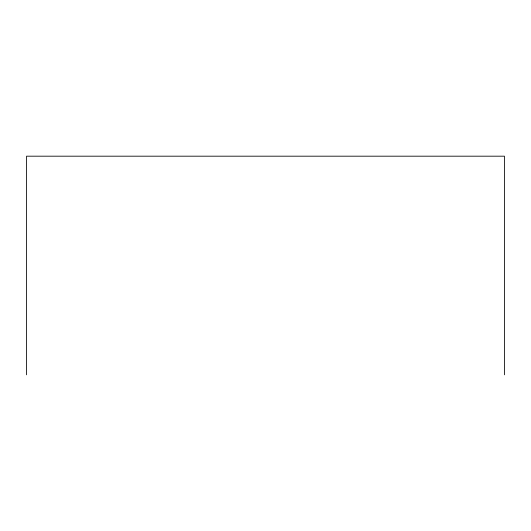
<?xml version="1.0" encoding="UTF-8"?>
<svg xmlns="http://www.w3.org/2000/svg" width="531" height="531" viewBox="0 0 531 531"><rect width="100%" height="100%" fill="white"/><g stroke="black" fill="none" stroke-linecap="round" stroke-linejoin="round"><path stroke-width="0.8" d="M504.45 374.813L504.45 156.187L26.55 156.187L26.55 374.813"/></g></svg>
